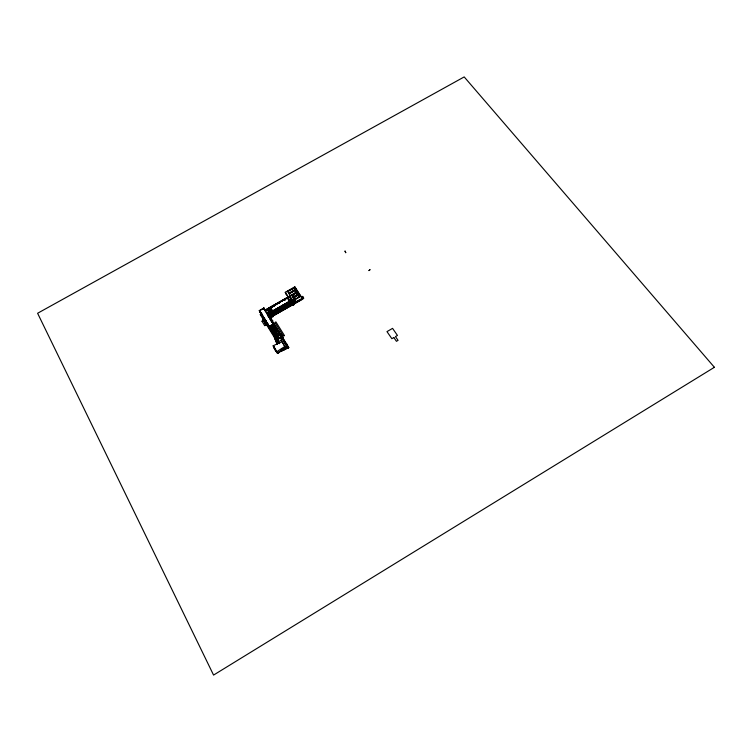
<?xml version="1.0" encoding="UTF-8"?>
<svg xmlns="http://www.w3.org/2000/svg" width="752" height="752" viewBox="0 0 752 752"><rect width="100%" height="100%" fill="white"/><g stroke="black" fill="none" stroke-linecap="round" stroke-linejoin="round"><path stroke-width="1.13" d="M276.661 335.401L276.473 334.978C276.257 333.324 278.193 334.32 277.375 333.897L276.952 334.866L277.883 334.33L276.952 334.866M276.473 334.978L277.563 335.693L278.249 335.298L278.475 334.612L277.375 333.897M281.154 351.128L288.213 347.292L281.239 351.325L280.684 350.282L287.236 346.559L288.383 347.922L282.244 338.287M280.703 338.212C279.349 338.889 282.075 337.272 280.834 338.156M281.492 339.641C282.846 338.964 280.129 340.59 281.361 339.707M272.027 321.875L272.403 321.207L288.796 347.509L288.251 347.941M274.612 337.479L274.837 337.159M280.825 350.695L277.432 353.008M279.114 352.303L277.855 353.271L276.962 352.209M274.48 348.646A20.642 18.057 -22.7 0 0 276.492 351.917L277.826 353.421L280.947 351.005M274.555 348.796L273.211 345.751L281.991 341.681L285.215 347.057L280.684 350.282M283.043 349.295L281.022 350.667L280.816 350.197M282.996 349.342L280.919 350.808L287.931 346.644L280.938 350.676L287.8 346.625L288.007 347.255L267.336 314.016L268.332 316.197M276.557 352.068L277.591 353.271L282.169 350.159M267.139 323.661L265.691 324.356L262.956 319.938L263.473 319.647M265.682 323.473L265.635 324.244L262.796 319.215L264.055 318.491M277.591 353.271L273.324 346.014M276.849 351.673L284.914 346.381M285.788 344.472L286.54 343.955M285.967 344.764L286.568 344.021M283.1 349.078L283.918 348.919M285.638 347.612L286.465 347.452M287.198 346.71L286.597 347.368M287.922 347.067L281.304 351.128L280.703 350.112M287.978 348.101L288.796 347.509M277.366 330.438C275.458 330.993 278.268 329.461 276.811 330.73L274.283 332.657L273.408 332.422L273.963 333.352L277.779 331.124L277.356 330.41M273.831 333.127L277.648 330.908M274.264 333.117L274.32 333.211M275.119 334.02L276.2 333.362L275.796 332.704L274.715 333.362L275.11 333.991M274.969 334.48L275.185 334.931L275.072 334.424M274.555 335.307L276.567 338.127M277.074 334.696L277.507 334.067M277.206 343.692L274.179 336.135L274.781 335.787M279.039 333.39L279.481 333.089L279.33 334.029M274.236 336.257L274.865 335.947M278.569 332.901L279.011 333.615L279.537 333.211M275.777 335.796L275.993 336.238L275.89 335.73M274.988 336.586L274.395 336.595L274.856 336.332L273.211 332.722M279.565 334.424L280.9 333.897M277.234 344.331L274.471 337.516L275.288 337.056L274.442 337.601L277.197 344.388M280.787 333.954L280.045 333.963M276.745 336.633L276.764 335.702L276.341 335.984L277.178 336.388M276.811 337.554L276.698 337.046M277.582 338.466L277.573 338.785M280.994 336.595L279.368 337.968L276.04 332.61M272.976 323.661L272.534 322.674L281.276 336.755L277.441 338.955L281.267 336.727L280.374 334.96M277.356 339.49L281.737 336.962L282.912 339.782M277.281 339.707L281.944 337.009M282.301 338.814L283.307 338.438M282.451 339.199L283.316 338.25M282.404 339.039L283.542 338.381L280.712 333.935M277.018 338.879L278.278 341.869L282.912 339.199L281.868 336.887M272.694 306.844L271.923 306.243M280.261 302.53L279.706 302.257M284.453 300.133L283.692 299.531M264.45 321.339L264.807 321.809M269.573 318.284L270.175 317.908L271.058 319.327L270.466 319.703M293.101 304.804L292.819 305.274L294.286 304.428L292.979 304.654M270.823 317.974L273.183 316.611L272.468 315.473M270.325 318.463L270.109 317.983L270.447 318.491M264.892 322.053L265.249 322.523M267.016 323.416L265.935 324.027L265.306 322.721L265.813 323.106M265.494 323.614L266.8 322.909M271.481 321.433L272.75 320.784L271.566 321.621M264.676 325.503L267.204 323.952M271.491 321.461L272.722 321.019L270.043 316.818M267.251 324.056L264.704 325.682L262.016 321.217L263.614 320.352M267.458 324.385L264.836 325.541M272.083 321.828L271.951 322.326M269.16 326.594L272.102 331.482M273.455 324.15C261.724 330.015 279.396 320.897 272.412 326.067C273.418 328.267 273.897 325.268 274.311 325.522M269.93 326.829L273.869 324.855L274.536 326.171L274.029 325.306M270.071 327.073L273.982 325.033M273.69 325.381L273.587 325.118M269.658 327.806L267.12 322.89M270.053 328.041L272.713 332.986M276.144 328.483L272.13 330.382L270.476 327.684L272.562 326.283C272.224 326.49 272.055 328.925 271.021 327.364M272.13 326.772L272.656 326.434M273.766 325.832C277.704 326.753 270.447 329.103 271.886 328.765M270.626 327.928L271.152 327.59M272.262 326.988L272.788 326.65M273.897 326.048L274.424 325.71M270.908 328.417L274.715 326.199M274.922 326.49L271.152 328.812M270.57 329.16L267.787 323.971M271.397 328.821L271.397 328.492M273.136 327.825L273.032 327.552M274.771 326.885L274.612 326.528M272.985 328.163L273.521 327.825M274.621 327.223L275.157 326.885M271.453 329.244L272.139 329.179M271.594 329.498L275.411 327.308M273.972 328.577L275.401 327.28L275.834 328.013M272.337 329.508L273.408 328.859M271.886 329.987L275.693 327.769M271.265 330.532L268.925 325.945M272.017 330.203L275.815 327.928L272.327 330.673M274.01 329.122L273.897 329.188M275.636 328.511L275.533 327.787L275.918 328.417M275.467 328.596L276.257 328.652L275.589 328.765M272.967 330.504L272.421 330.814M273.831 329.536L274.753 329.808L274.057 329.874M276.247 328.624L275.702 328.944M276.52 328.944L276.783 330.109M273.098 330.72L274.189 330.1M274.743 329.78L275.834 329.16M272.553 331.04L272.854 331.557L276.717 329.367L276.379 328.84M272.844 331.529L276.802 329.555L276.304 328.577M273.098 331.952L277.121 330.053L273.296 332.243L272.985 331.773M276.689 330.542L277.225 330.194M287.602 291.353C306.919 280.844 275.354 298.074 292.791 288.759M285.722 293.026L286.446 294.464M293.731 287.819L294.878 289.595L288.806 293.459L295 289.924L293.853 288.148M262.927 316.536L264.403 319.243L259.29 310.623L263.877 308.01L265.343 310.397M265.371 310.726L265.108 310.285L296.542 292.293L295.386 290.516L289.059 293.722L295.263 290.187L296.485 292.321M259.402 310.839L263.99 308.226M296.41 291.964L290.338 295.827L289.059 293.722M294.511 299.305L295.733 301.214L292.208 294.671L264.798 310.285L263.877 308.01M260.399 312.982L274.884 336.558L272.497 331.576M292.19 294.963L265.183 310.604M265.4 310.426L266.593 309.739M267.082 309.457L296.796 292.556L298.027 294.69M267.618 309.298C268.605 307.7 271.105 311.666 269.178 311.798L268.003 309.335M270.203 307.568L270.306 307.85M260.653 313.556L261.593 313.02M266.734 310.059L266.236 309.937M271.857 307.136L272.497 306.374M273.117 306.421L273.897 305.979M274.734 305.5L274.245 305.378M277.253 304.062L276.839 304.297M278.578 303.3L279.218 302.539M283.617 300.433L284.397 299.982M284.876 299.71L285.356 299.437M289.069 297.322L289.905 296.843M290.319 296.608L290.545 296.072M292.801 295.235L296.796 292.556M271.923 307.286L272.732 306.919M273.634 306.402L273.606 305.284M278.672 303.526L279.453 303.084L278.654 302.407M285.751 299.428L284.077 300.386L283.899 299.869M287.894 298.187L287.95 298.271M291.391 299.418L289.943 297.021L288.326 297.942L289.774 300.339L291.391 299.418L289.623 299.963M261.16 313.678L263.933 318.81M266.114 323.933L260.286 314.665L261.123 314.186M261.151 314.261L261.959 313.8M260.286 314.665L261.292 314.552M271.228 309.326L271.068 308.959M261.724 314.872L259.496 310.661L277.939 340.647M269.667 310.341L269.554 309.824M292.622 297.378L297.952 294.333M292.819 297.303L297.914 294.399M262.044 315.107L264.347 319.29M293.957 297.021L298.074 294.662L296.927 292.885M289.238 300.65L289.182 300.556M293.205 297.895L298.337 294.934L299.569 297.078L268.088 315.05M291.644 299.089L289.905 296.391L291.644 299.089L288.965 300.65L287.048 297.613M294.342 297.613L298.337 294.934M267.092 309.279L268.943 312.24L267.214 313.687L263.811 308.198L264.713 310.341M270.485 311.3L270.541 311.394M271.998 310.435L272.055 310.529M266.922 313.706L272.478 310.491L266.922 313.706L264.225 309.269M262.58 316.376L259.816 311.102M267.43 314.026L294.464 298.459L295.564 301.298L268.755 316.62M267.364 314.054L294.671 298.497M267.656 314.11L294.596 298.723L292.152 294.859M267.75 314.289L294.615 298.948M268.173 314.233L294.671 299.099M267.994 314.825L299.503 296.72M268.041 315.022L294.887 299.653M263.482 317.711L262.166 315.746M268.229 315.445L295.038 300.048M268.276 315.558L295.094 300.198M268.304 316.16L295.254 300.593M262.843 319.327L264.14 318.641M268.361 316.272L295.31 300.744M268.718 316.432L295.639 301.054M263.379 319.732L263.238 319.139M268.831 316.771L292.293 303.357L268.906 316.883M263.576 319.92L263.924 320.38L262.025 321.236M289.116 305.519L289.736 304.842M291.635 304.081L292.349 303.667M269.122 317.184L270.457 315.896L270.833 316.526M272.318 315.351L270.617 315.802M273.991 314.392L272.29 314.844L272.638 315.859L291.701 304.955M275.834 313.349L277.168 312.061M277.507 312.39L279.03 311.525M280.703 310.567L279.011 311.008M282.536 309.514L283.871 308.226M284.209 308.555L285.722 307.69M287.396 306.741L285.704 307.183M292.622 304.964L293.195 304.992L292.631 303.78L302.257 298.281L294.822 286.841L285.262 292.293L288.176 297.181M263.538 319.863L263.896 320.333M264.093 320.521L264.262 321.16L264.008 320.625M268.859 316.846L269.376 317.476M274.123 314.674L272.694 315.755M275.956 313.622L277.563 312.973M277.629 312.663L279.142 311.798M280.816 310.849L279.396 311.92M282.658 309.796L284.256 309.147M284.322 308.837L285.835 307.972M287.508 307.023L286.089 308.094M289.341 305.979L290.93 305.321M292.519 304.156L291.09 305.237M298.807 300.715L303.723 298.215L293.064 304.363L292.866 303.864L300.104 299.728L300.302 300.227M291.842 305.18L272.779 316.084L302.605 299.211L302.219 298.253M264.337 321.048L263.792 320.418M269.667 318.105L269.827 318.594M293.111 304.786L294.258 304.419L293.195 304.992L292.537 303.958L269.019 317.56L268.699 316.846L269.319 317.739M293.167 304.927L294.201 304.24M273.521 345.92L273.935 347.33A20.699 18.086 -22.7 0 0 275.881 350.611M286.747 343.908L286.296 344.51M266.49 324.685L274.471 337.592L275.204 337.61M276.68 351.804L277.61 352.885L275.815 350.47A20.68 18.02 -18.9 0 1 273.803 347.198M277.037 334.095L277.413 334.565M276.069 350.864L276.811 351.889M274.377 329.226L273.954 329.705M270.175 327.214L270.927 327.223L270.494 327.712M295.188 287.79L300.762 296.382M301.392 297.341L302.605 299.211M298.459 295.254L299.625 297.04M292.923 299.681L293.9 302.257M287.537 291.353L288.806 293.459M291.24 300.64L292.584 304.09M285.262 292.293L288.749 297.726M292.161 303.037L292.631 303.78M275.599 331.162L275.053 331.482M289.558 301.599L290.695 304.428M287.884 302.558L289.022 305.378M273.954 332.102L273.408 332.422M286.202 303.517L287.349 306.337M284.519 304.475L285.675 307.295M282.837 305.434L284.002 308.254M281.154 306.402L282.329 309.204M279.462 307.361L280.656 310.162M275.683 305.171L275.288 304.325M277.779 308.32L278.983 311.121M276.097 309.288L277.3 312.08M274.405 310.247L275.627 313.039M272.497 310.52L270.353 307.117M273.944 313.998L272.722 311.215M270.09 307.634L270.175 308.094M271.03 312.174L272.262 314.956M267.261 309.645L268.492 311.619M269.338 313.142L270.588 315.925M267.59 313.96L287.988 346.766M267.383 313.922L288.213 347.292M263.802 308.329L265.569 311.187M267.759 314.938L270.015 318.604L268.934 316.583M270.269 319.008L272.327 322.382M281.53 337.084L282.179 338.127M268.248 316.009L267.562 314.392M270.175 319.186L270.767 320.267M271.058 320.615L272.196 322.458L271.162 320.173M272.534 322.937L273.681 324.798L272.816 322.364M274.771 326.528L275.448 327.656M276.275 328.906L276.821 329.855L276.322 328.737M281.511 337.347L287.565 347.142M274.17 325.795L274.095 325.541M274.884 326.941L275.204 327.458L274.499 326.594M276.313 329.244L276.642 329.761M278.654 332.995L278.973 333.512M287.978 347.988L283.485 350.319L282.837 349.088M274.771 326.8L275.251 327.628M276.351 329.338L276.623 329.827M282.451 339.133L282.714 339.622M283.767 341.258L285.083 343.373M286.089 344.98L286.484 345.61M287.649 347.48L287.913 347.969M285.215 347.057L281.991 341.681M270.429 326.932L270.316 326.988M272.374 330.062L272.421 330.485M273.286 331.538L273.239 331.698M277.441 338.955L273.963 333.352M259.59 310.726L277.469 339.613M259.29 310.623L279.669 343.692M266.593 322.73L275.025 336.482M276.266 338.353L277.45 340.393L275.881 337.046M277.385 340.355L275.467 336.37M261.019 314.703L263.914 319.374M267.223 324.723L274.583 336.623M263.36 319.703L266.011 323.99M273.775 328.239L273.23 328.558M269.639 326.33L269.94 326.857L273.737 324.638L273.371 323.708M274.875 349.041L276.858 352.274M274.565 347.932L274.348 347.471L274.95 348.89M275.364 349.708L275.627 350.253L274.132 347.236M274.057 347.227L276.285 351.325L276.022 350.789M273.211 345.751L273.954 347.349M277.009 351.588L277.826 353.421M276.069 350.498L277.027 352.35L275.307 349.464M260.69 312.522L262.147 315.558M264.535 321.226L264.779 321.828M266.227 321.452L268.765 326.612M265.559 320.38L268.06 325.466M264.676 318.942L266.311 322.129M263.783 317.513L265.428 320.7M263.567 317.156L264.544 319.271M273.136 333.437L273.418 334.038M281.051 350.723L281.239 351.325M270.917 329.028L273.437 334.151M269.235 327.158L269.46 327.637M276.792 339.331L277.112 340.007M274.076 334.123L275.476 336.924M271.82 330.485L274.113 335.251M276.473 338.08L278.278 341.869M282.968 349.022L283.466 349.887M282.78 348.712L283.137 349.501M264.243 309.063L264.732 310.115M268.389 313.528L269.554 316.131M271.03 319.29L271.209 319.891L270.993 319.403M272.027 321.555L272.271 322.063M272.515 322.768L273.051 323.933M284.059 348.834L284.764 348.43M270.457 319.036L272.121 322.439M268.032 313.734L269.131 316.376M269.789 317.964L270.034 318.481M270.25 318.839L270.889 320.117M271.002 320.502L271.632 321.743M270.288 319.205L270.682 320.192M268.821 316.489L269.357 317.795M275.617 327.327L276.059 328.304M274.894 326.246L276.04 328.38M284.905 348.345L285.619 347.941M274.048 324.789L274.677 326.048M274.856 326.189L275.439 327.609M268.868 313.255L269.977 315.896M268.445 313.49L269.62 316.094M269.724 316.31L270.053 316.846M272.619 322.589L273.136 323.868M280.534 335.74L280.158 334.913L280.552 336.059M270.137 312.531L271.237 315.173M279.876 334.386L279.142 332.506M278.334 331.679L279.659 334.339M277.883 330.955L278.475 332.149M278.569 332.346L279.011 333.578M267.928 308.978L268.069 309.486M276.971 329.498L277.601 330.589M277.779 331.124L278.268 332.111M278.588 332.798L278.926 333.531M276.294 328.389L277.394 330.551M278.024 332.083L277.648 331.228L281.145 336.952L280.844 336.163M284.068 341.493L284.294 342M283.861 341.211L284.181 341.887M270.56 312.287L271.716 314.9L270.494 312.324M281.558 336.999L282.874 339.707M268.549 308.17L268.906 308.818M281.53 337.234L281.953 338.071M280.092 334.593L280.562 335.796M271.829 311.563L272.91 314.214M286.803 345.901L287.038 346.399M286.174 344.914L286.606 345.704M271.406 311.807L272.497 314.449M285.403 343.617L285.694 344.237M284.792 342.686L285.205 343.467M284.585 342.329L284.999 343.288M272.656 311.065L273.822 313.697M274.377 314.797L275.89 313.932M274.32 314.9L273.869 313.885L274.16 314.308L275.486 313.02M272.252 311.319L273.333 313.969M273.512 310.595L274.659 313.217M273.446 310.632L274.593 313.255M273.098 310.839L274.179 313.49M275.552 312.926L275.993 313.941M274.292 310.153L275.439 312.776M273.935 310.36L275.016 313.011M272.083 306.553L272.318 307.098M273.756 305.65L274.132 306.515M275.204 309.636L276.275 312.296M273.399 305.857L273.54 306.365M274.781 309.88L275.852 312.531M277.234 311.967L277.667 312.982M275.627 309.392L276.755 312.014M275.561 309.429L276.689 312.052M276.886 308.677L277.949 311.337M276.463 308.912L277.591 311.535M276.398 308.95L277.535 311.572M278.907 311.008L279.34 312.024M278.437 311.055L277.309 308.433L278.372 311.093M280.045 310.134L278.926 307.512L280.111 310.097M278.569 307.709L279.631 310.379M278.155 307.953L279.208 310.614M279.772 307.023L280.881 309.655L279.838 306.985M279.406 307.211L280.534 309.862M280.684 310.05L282.197 309.185L282.686 310.115M280.581 310.05L281.013 311.065L282.583 310.097M280.675 306.506L281.718 309.175M281.37 309.382L280.261 306.75L281.304 309.42M278.447 302.981L278.644 303.451L278.381 303.018M281.521 306.026L282.564 308.696M281.032 306.308L282.141 308.94M282.357 305.547L283.466 308.188L282.301 305.585M281.944 305.791L282.978 308.461M283.203 305.068L284.303 307.7M283.137 305.105L284.237 307.737M283.936 308.141L284.359 309.157M284.049 304.588L285.14 307.23M283.983 304.626L285.074 307.267M282.009 300.49L282.404 301.345M283.626 304.823L284.651 307.502M284.886 304.109L285.976 306.75M284.82 304.146L285.91 306.788M285.61 307.183L286.033 308.198M284.322 299.625L284.623 300.537M285.722 303.629L286.747 306.308M285.309 303.864L286.333 306.543M274.339 347.744L274.903 349.116M285.158 299.146L285.29 299.653M286.568 303.141L287.584 305.829M287.377 306.224L288.89 305.359M287.753 307.145L289.266 306.28M287.283 306.224L287.696 307.248M287.405 302.661L288.42 305.35M288.063 305.556L286.991 302.906L288.007 305.594M288.608 301.984L289.67 304.635M288.251 302.182L289.257 304.87M289.633 306.459L289.012 305.256M287.819 302.407L288.9 305.077M291.033 305.34L290.629 304.316L290.817 304.945M286.117 293.647L286.474 294.53M289.445 301.505L290.516 304.156M289.088 301.702L290.093 304.391M288.674 301.947L289.736 304.598M289.821 304.795L290.056 305.378M290.347 300.988L291.344 303.676M291.522 303.817L291.673 304.457M289.934 301.223L290.93 303.911M290.686 304.297L290.921 304.88M289.36 296.758L289.482 297.266M290.77 300.744L291.767 303.441M289.106 297.519L288.721 296.664M274.386 336.219L277.356 343.636M292.03 300.029L293.017 302.727M291.607 300.264L292.669 302.924M291.541 300.302L292.603 302.962M292.443 299.785L293.496 302.445M292.387 299.822L293.44 302.483M292.208 294.671L293.252 297.632M293.703 299.07L294.69 301.768M293.289 299.305L294.333 301.966M293.224 299.343L294.267 302.003M294.126 298.826L295.169 301.496L294.06 298.864M295.668 288.166L296.391 289.642M294.822 286.841L295.245 287.875M301.834 297.651L302.163 298.535M301.063 296.467L301.778 297.942M276.736 334.264L277.262 333.719M264.215 320.521L264.356 321.113M262.796 319.215L262.984 319.957M714.4 367.296L213.568 675.08L37.6 313.264L464.191 76.92L714.4 367.296M393.841 337.545L391.858 338.701L386.979 331.613L392.563 328.361L397.451 335.439L395.467 336.595L398.071 340.355L396.436 341.314L393.841 337.545M274.085 332.328L273.54 332.638L274.076 332.299M275.73 331.388L275.185 331.698L275.711 331.35M275.946 334.386L275.928 335.326L275.965 334.414M278.231 336.633L277.14 337.263L277.554 337.949L278.654 337.319L278.249 336.661M284.435 335.561L283.372 336.163L274.856 322.523L275.909 321.922L284.435 335.561M369.956 269.714L369.016 270.57L369.956 269.714M269.883 308L269.131 308.433L270.692 310.933L271.453 310.501L269.883 308M302.539 296.391L303.573 297.989L302.539 296.391M345.046 251.121L345.741 252.663L345.046 251.121M272.882 323.736L272.562 323.219L272.835 323.755M270.88 315.37L269.714 312.766L270.814 315.408"/></g></svg>
